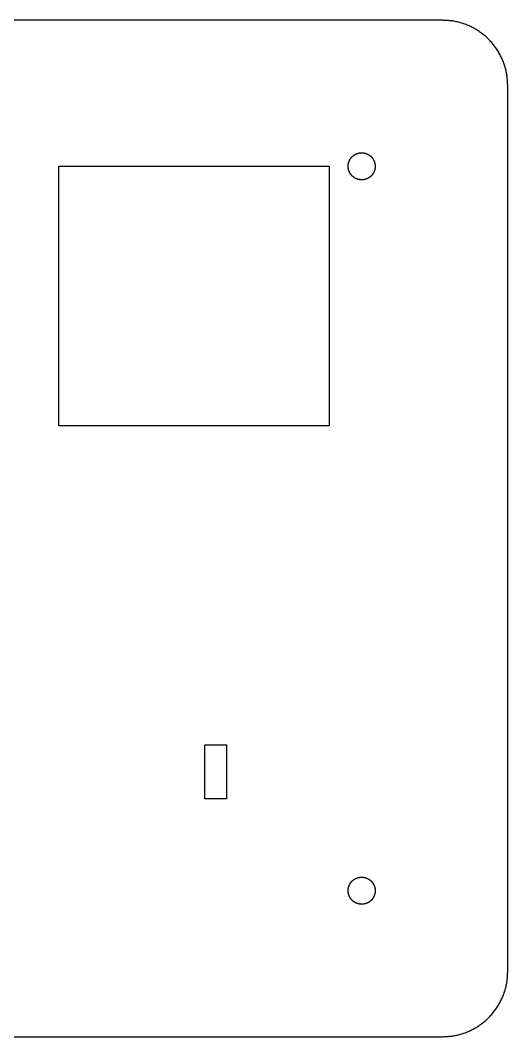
# Model space of a CAD drawing. Header units: metres. Extents: x 0 to 94, y 0 to 94.
# Drawn here: x 48.9 to 94, y 0 to 94 of the extents above; entities that cross this region are included whole.
import ezdxf

# ---------------------------------------------------------------- set-up
doc = ezdxf.new("R2010")
doc.units = ezdxf.units.M

msp = doc.modelspace()

# ---------------------------------------------------------------- linework, layer by layer
for p, q in [((88, 94), (6, 94)), ((88.1047, 93.9991), (88, 94)), ((88.2094, 93.9963), (88.1047, 93.9991)), ((88.314, 93.9918), (88.2094, 93.9963)), ((88.4185, 93.9854), (88.314, 93.9918)), ((88.5229, 93.9772), (88.4185, 93.9854)), ((88.6272, 93.9671), (88.5229, 93.9772)), ((88.7312, 93.9553), (88.6272, 93.9671)), ((88.835, 93.9416), (88.7312, 93.9553)), ((88.9386, 93.9261), (88.835, 93.9416)), ((89.0419, 93.9088), (88.9386, 93.9261)), ((89.1449, 93.8898), (89.0419, 93.9088)), ((89.2475, 93.8689), (89.1449, 93.8898)), ((89.3497, 93.8462), (89.2475, 93.8689)), ((89.4515, 93.8218), (89.3497, 93.8462)), ((89.5529, 93.7955), (89.4515, 93.8218)), ((89.6538, 93.7676), (89.5529, 93.7955)), ((89.7542, 93.7378), (89.6538, 93.7676)), ((89.8541, 93.7063), (89.7542, 93.7378)), ((89.9534, 93.6731), (89.8541, 93.7063)), ((90.0521, 93.6382), (89.9534, 93.6731)), ((90.1502, 93.6015), (90.0521, 93.6382)), ((90.2476, 93.5631), (90.1502, 93.6015)), ((90.3444, 93.523), (90.2476, 93.5631)), ((90.4404, 93.4813), (90.3444, 93.523)), ((90.5357, 93.4378), (90.4404, 93.4813)), ((90.6302, 93.3928), (90.5357, 93.4378)), ((90.7239, 93.346), (90.6302, 93.3928)), ((90.8168, 93.2977), (90.7239, 93.346)), ((90.9088, 93.2477), (90.8168, 93.2977)), ((91, 93.1962), (90.9088, 93.2477)), ((91.0902, 93.143), (91, 93.1962)), ((91.1795, 93.0883), (91.0902, 93.143)), ((91.2678, 93.032), (91.1795, 93.0883)), ((91.3551, 92.9742), (91.2678, 93.032)), ((91.4415, 92.9149), (91.3551, 92.9742)), ((91.5267, 92.8541), (91.4415, 92.9149)), ((91.6109, 92.7918), (91.5267, 92.8541)), ((91.694, 92.7281), (91.6109, 92.7918)), ((91.7759, 92.6629), (91.694, 92.7281)), ((91.8567, 92.5963), (91.7759, 92.6629)), ((91.9363, 92.5282), (91.8567, 92.5963)), ((92.0148, 92.4589), (91.9363, 92.5282)), ((92.092, 92.3881), (92.0148, 92.4589)), ((92.1679, 92.316), (92.092, 92.3881)), ((92.2426, 92.2426), (92.1679, 92.316)), ((92.316, 92.1679), (92.2426, 92.2426)), ((92.3881, 92.092), (92.316, 92.1679)), ((92.4589, 92.0148), (92.3881, 92.092)), ((92.5282, 91.9363), (92.4589, 92.0148)), ((92.5963, 91.8567), (92.5282, 91.9363)), ((92.6629, 91.7759), (92.5963, 91.8567)), ((92.7281, 91.694), (92.6629, 91.7759)), ((92.7918, 91.6109), (92.7281, 91.694)), ((92.8541, 91.5267), (92.7918, 91.6109)), ((92.9149, 91.4415), (92.8541, 91.5267)), ((92.9742, 91.3551), (92.9149, 91.4415)), ((93.032, 91.2678), (92.9742, 91.3551)), ((93.0883, 91.1795), (93.032, 91.2678)), ((93.143, 91.0902), (93.0883, 91.1795)), ((93.1962, 91), (93.143, 91.0902)), ((93.2477, 90.9088), (93.1962, 91)), ((93.2977, 90.8168), (93.2477, 90.9088)), ((93.346, 90.7239), (93.2977, 90.8168)), ((93.3928, 90.6302), (93.346, 90.7239)), ((93.4378, 90.5357), (93.3928, 90.6302)), ((93.4813, 90.4404), (93.4378, 90.5357)), ((93.523, 90.3444), (93.4813, 90.4404)), ((93.5631, 90.2476), (93.523, 90.3444)), ((93.6015, 90.1502), (93.5631, 90.2476)), ((93.6382, 90.0521), (93.6015, 90.1502)), ((93.6731, 89.9534), (93.6382, 90.0521)), ((93.7063, 89.8541), (93.6731, 89.9534)), ((93.7378, 89.7542), (93.7063, 89.8541)), ((93.7676, 89.6538), (93.7378, 89.7542)), ((93.7955, 89.5529), (93.7676, 89.6538)), ((93.8218, 89.4515), (93.7955, 89.5529)), ((93.8462, 89.3497), (93.8218, 89.4515)), ((93.8689, 89.2475), (93.8462, 89.3497)), ((93.8898, 89.1449), (93.8689, 89.2475)), ((93.9088, 89.0419), (93.8898, 89.1449)), ((93.9261, 88.9386), (93.9088, 89.0419)), ((93.9416, 88.835), (93.9261, 88.9386)), ((93.9553, 88.7312), (93.9416, 88.835)), ((93.9671, 88.6272), (93.9553, 88.7312)), ((93.9772, 88.5229), (93.9671, 88.6272)), ((93.9854, 88.4185), (93.9772, 88.5229)), ((93.9918, 88.314), (93.9854, 88.4185)), ((93.9963, 88.2094), (93.9918, 88.314)), ((93.9991, 88.1047), (93.9963, 88.2094)), ((94, 88), (93.9991, 88.1047)), ((94, 6), (94, 88)), ((79.2926, 80.8235), (79.2984, 80.8445)), ((79.2984, 80.8445), (79.3046, 80.8655)), ((79.3046, 80.8655), (79.3112, 80.8863)), ((79.3112, 80.8863), (79.3181, 80.907)), ((79.3181, 80.907), (79.3254, 80.9275)), ((79.3254, 80.9275), (79.333, 80.948)), ((79.333, 80.948), (79.341, 80.9682)), ((79.341, 80.9682), (79.3494, 80.9884)), ((79.3494, 80.9884), (79.3581, 81.0084)), ((79.3581, 81.0084), (79.3671, 81.0283)), ((79.3671, 81.0283), (79.3765, 81.048)), ((79.3765, 81.048), (79.3862, 81.0675)), ((79.3862, 81.0675), (79.3963, 81.0868)), ((79.3963, 81.0868), (79.4067, 81.106)), ((79.4067, 81.106), (79.4175, 81.125)), ((79.4175, 81.125), (79.4285, 81.1438)), ((79.4285, 81.1438), (79.4399, 81.1624)), ((79.4399, 81.1624), (79.4517, 81.1808)), ((79.4517, 81.1808), (79.4637, 81.199)), ((79.4637, 81.199), (79.4761, 81.217)), ((79.4761, 81.217), (79.4887, 81.2347)), ((79.4887, 81.2347), (79.5017, 81.2523)), ((79.5017, 81.2523), (79.515, 81.2696)), ((79.515, 81.2696), (79.5286, 81.2866)), ((79.5286, 81.2866), (79.5424, 81.3035)), ((79.5424, 81.3035), (79.5566, 81.3201)), ((79.5566, 81.3201), (79.5711, 81.3364)), ((79.5711, 81.3364), (79.5858, 81.3525)), ((79.5858, 81.3525), (79.6008, 81.3683)), ((79.6008, 81.3683), (79.6161, 81.3839)), ((79.6161, 81.3839), (79.6317, 81.3992)), ((79.6317, 81.3992), (79.6475, 81.4142)), ((79.6475, 81.4142), (79.6636, 81.4289)), ((79.6636, 81.4289), (79.6799, 81.4434)), ((79.6799, 81.4434), (79.6965, 81.4576)), ((79.6965, 81.4576), (79.7133, 81.4714)), ((79.7133, 81.4714), (79.7304, 81.485)), ((79.7304, 81.485), (79.7477, 81.4983)), ((79.7477, 81.4983), (79.7653, 81.5113)), ((79.7653, 81.5113), (79.783, 81.5239)), ((79.783, 81.5239), (79.801, 81.5363)), ((79.801, 81.5363), (79.8192, 81.5483)), ((79.8192, 81.5483), (79.8376, 81.5601)), ((79.8376, 81.5601), (79.8562, 81.5715)), ((79.8562, 81.5715), (79.875, 81.5825)), ((79.875, 81.5825), (79.894, 81.5933)), ((79.894, 81.5933), (79.9131, 81.6037)), ((79.9131, 81.6037), (79.9325, 81.6138)), ((79.9325, 81.6138), (79.952, 81.6235)), ((79.952, 81.6235), (79.9717, 81.6329)), ((79.9717, 81.6329), (79.9916, 81.6419)), ((79.9916, 81.6419), (80.0116, 81.6506)), ((80.0116, 81.6506), (80.0317, 81.659)), ((80.0317, 81.659), (80.052, 81.667)), ((80.052, 81.667), (80.0725, 81.6746)), ((80.0725, 81.6746), (80.093, 81.6819)), ((80.093, 81.6819), (80.1137, 81.6888)), ((80.1137, 81.6888), (80.1345, 81.6954)), ((80.1345, 81.6954), (80.1554, 81.7016)), ((80.1554, 81.7016), (80.1765, 81.7074)), ((80.1765, 81.7074), (80.1976, 81.7129)), ((80.1976, 81.7129), (80.2188, 81.718)), ((80.2188, 81.718), (80.2401, 81.7227)), ((80.2401, 81.7227), (80.2615, 81.727)), ((80.2615, 81.727), (80.2829, 81.731)), ((80.2829, 81.731), (80.3044, 81.7346)), ((80.3044, 81.7346), (80.326, 81.7378)), ((80.326, 81.7378), (80.3477, 81.7407)), ((80.3477, 81.7407), (80.3693, 81.7431)), ((80.3693, 81.7431), (80.3911, 81.7452)), ((80.3911, 81.7452), (80.4128, 81.7469)), ((80.4128, 81.7469), (80.4346, 81.7483)), ((80.4346, 81.7483), (80.4564, 81.7492)), ((80.4564, 81.7492), (80.4782, 81.7498)), ((80.4782, 81.7498), (80.5, 81.75)), ((80.5, 81.75), (80.5218, 81.7498)), ((80.5218, 81.7498), (80.5436, 81.7492)), ((80.5436, 81.7492), (80.5654, 81.7483)), ((80.5654, 81.7483), (80.5872, 81.7469)), ((80.5872, 81.7469), (80.6089, 81.7452)), ((80.6089, 81.7452), (80.6306, 81.7431)), ((80.6306, 81.7431), (80.6523, 81.7407)), ((80.6523, 81.7407), (80.674, 81.7378)), ((80.674, 81.7378), (80.6955, 81.7346)), ((80.6955, 81.7346), (80.7171, 81.731)), ((80.7171, 81.731), (80.7385, 81.727)), ((80.7385, 81.727), (80.7599, 81.7227)), ((80.7599, 81.7227), (80.7812, 81.718)), ((80.7812, 81.718), (80.8024, 81.7129)), ((80.8024, 81.7129), (80.8235, 81.7074)), ((80.8235, 81.7074), (80.8445, 81.7016)), ((80.8445, 81.7016), (80.8655, 81.6954)), ((80.8655, 81.6954), (80.8863, 81.6888)), ((80.8863, 81.6888), (80.907, 81.6819)), ((80.907, 81.6819), (80.9275, 81.6746)), ((80.9275, 81.6746), (80.948, 81.667)), ((80.948, 81.667), (80.9682, 81.659)), ((80.9682, 81.659), (80.9884, 81.6506)), ((80.9884, 81.6506), (81.0084, 81.6419)), ((81.0084, 81.6419), (81.0283, 81.6329)), ((81.0283, 81.6329), (81.048, 81.6235)), ((81.048, 81.6235), (81.0675, 81.6138)), ((81.0675, 81.6138), (81.0868, 81.6037)), ((81.0868, 81.6037), (81.106, 81.5933)), ((81.106, 81.5933), (81.125, 81.5825)), ((81.125, 81.5825), (81.1438, 81.5715)), ((81.1438, 81.5715), (81.1624, 81.5601)), ((81.1624, 81.5601), (81.1808, 81.5483)), ((81.1808, 81.5483), (81.199, 81.5363)), ((81.199, 81.5363), (81.217, 81.5239)), ((81.217, 81.5239), (81.2347, 81.5113)), ((81.2347, 81.5113), (81.2523, 81.4983)), ((81.2523, 81.4983), (81.2696, 81.485)), ((81.2696, 81.485), (81.2866, 81.4714)), ((81.2866, 81.4714), (81.3035, 81.4576)), ((81.3035, 81.4576), (81.3201, 81.4434)), ((81.3201, 81.4434), (81.3364, 81.4289)), ((81.3364, 81.4289), (81.3525, 81.4142)), ((81.3525, 81.4142), (81.3683, 81.3992)), ((81.3683, 81.3992), (81.3839, 81.3839)), ((81.3839, 81.3839), (81.3992, 81.3683)), ((81.3992, 81.3683), (81.4142, 81.3525)), ((81.4142, 81.3525), (81.4289, 81.3364)), ((81.4289, 81.3364), (81.4434, 81.3201)), ((81.4434, 81.3201), (81.4576, 81.3035)), ((81.4576, 81.3035), (81.4714, 81.2866)), ((81.4714, 81.2866), (81.485, 81.2696)), ((81.485, 81.2696), (81.4983, 81.2523)), ((81.4983, 81.2523), (81.5113, 81.2347)), ((81.5113, 81.2347), (81.5239, 81.217)), ((81.5239, 81.217), (81.5363, 81.199)), ((81.5363, 81.199), (81.5483, 81.1808)), ((81.5483, 81.1808), (81.5601, 81.1624)), ((81.5601, 81.1624), (81.5715, 81.1438)), ((81.5715, 81.1438), (81.5825, 81.125)), ((81.5825, 81.125), (81.5933, 81.106)), ((81.5933, 81.106), (81.6037, 81.0868)), ((81.6037, 81.0868), (81.6138, 81.0675)), ((81.6138, 81.0675), (81.6235, 81.048)), ((81.6235, 81.048), (81.6329, 81.0283)), ((81.6329, 81.0283), (81.6419, 81.0084)), ((81.6419, 81.0084), (81.6506, 80.9884)), ((81.6506, 80.9884), (81.659, 80.9682)), ((81.659, 80.9682), (81.667, 80.948)), ((81.667, 80.948), (81.6746, 80.9275)), ((81.6746, 80.9275), (81.6819, 80.907)), ((81.6819, 80.907), (81.6888, 80.8863)), ((81.6888, 80.8863), (81.6954, 80.8655)), ((81.6954, 80.8655), (81.7016, 80.8445)), ((81.7016, 80.8445), (81.7074, 80.8235)), ((52.5, 56.5), (52.5, 80.5)), ((52.5, 80.5), (77.5, 80.5)), ((77.5, 80.5), (77.5, 56.5)), ((79.25, 80.5), (79.2502, 80.5218)), ((79.2502, 80.4782), (79.25, 80.5)), ((79.2502, 80.5218), (79.2507, 80.5436)), ((79.2507, 80.4564), (79.2502, 80.4782)), ((79.2507, 80.5436), (79.2517, 80.5654)), ((79.2517, 80.4346), (79.2507, 80.4564)), ((79.2517, 80.5654), (79.253, 80.5872)), ((79.253, 80.4128), (79.2517, 80.4346)), ((79.253, 80.5872), (79.2547, 80.6089)), ((79.2547, 80.3911), (79.253, 80.4128)), ((79.2547, 80.6089), (79.2568, 80.6306)), ((79.2568, 80.3693), (79.2547, 80.3911)), ((79.2568, 80.6306), (79.2593, 80.6523)), ((79.2593, 80.3477), (79.2568, 80.3693)), ((79.2593, 80.6523), (79.2622, 80.674)), ((79.2622, 80.326), (79.2593, 80.3477)), ((79.2622, 80.674), (79.2654, 80.6955)), ((79.2654, 80.3044), (79.2622, 80.326)), ((79.2654, 80.6955), (79.269, 80.7171)), ((79.269, 80.2829), (79.2654, 80.3044)), ((79.269, 80.7171), (79.273, 80.7385)), ((79.273, 80.2615), (79.269, 80.2829)), ((79.273, 80.7385), (79.2773, 80.7599)), ((79.2773, 80.2401), (79.273, 80.2615)), ((79.2773, 80.7599), (79.282, 80.7812)), ((79.282, 80.2188), (79.2773, 80.2401)), ((79.282, 80.7812), (79.2871, 80.8024)), ((79.2871, 80.1976), (79.282, 80.2188)), ((79.2871, 80.8024), (79.2926, 80.8235)), ((79.2926, 80.1765), (79.2871, 80.1976)), ((79.2984, 80.1554), (79.2926, 80.1765)), ((79.3046, 80.1345), (79.2984, 80.1554)), ((79.3112, 80.1137), (79.3046, 80.1345)), ((79.3181, 80.093), (79.3112, 80.1137)), ((79.3254, 80.0725), (79.3181, 80.093)), ((79.333, 80.052), (79.3254, 80.0725)), ((79.341, 80.0317), (79.333, 80.052)), ((79.3494, 80.0116), (79.341, 80.0317)), ((79.3581, 79.9916), (79.3494, 80.0116)), ((79.3671, 79.9717), (79.3581, 79.9916)), ((79.3765, 79.952), (79.3671, 79.9717)), ((79.3862, 79.9325), (79.3765, 79.952)), ((79.3963, 79.9131), (79.3862, 79.9325)), ((79.4067, 79.894), (79.3963, 79.9131)), ((81.6037, 79.9131), (81.5933, 79.894)), ((81.6138, 79.9325), (81.6037, 79.9131)), ((81.6235, 79.952), (81.6138, 79.9325)), ((81.6329, 79.9717), (81.6235, 79.952)), ((81.6419, 79.9916), (81.6329, 79.9717)), ((81.6506, 80.0116), (81.6419, 79.9916)), ((81.659, 80.0317), (81.6506, 80.0116)), ((81.667, 80.052), (81.659, 80.0317)), ((81.6746, 80.0725), (81.667, 80.052)), ((81.6819, 80.093), (81.6746, 80.0725)), ((81.6888, 80.1137), (81.6819, 80.093)), ((81.6954, 80.1345), (81.6888, 80.1137)), ((81.7016, 80.1554), (81.6954, 80.1345)), ((81.7074, 80.1765), (81.7016, 80.1554)), ((81.7074, 80.8235), (81.7129, 80.8024)), ((81.7129, 80.1976), (81.7074, 80.1765)), ((81.7129, 80.8024), (81.718, 80.7812)), ((81.718, 80.2188), (81.7129, 80.1976)), ((81.718, 80.7812), (81.7227, 80.7599)), ((81.7227, 80.2401), (81.718, 80.2188)), ((81.7227, 80.7599), (81.727, 80.7385)), ((81.727, 80.2615), (81.7227, 80.2401)), ((81.727, 80.7385), (81.731, 80.7171)), ((81.731, 80.2829), (81.727, 80.2615)), ((81.731, 80.7171), (81.7346, 80.6955)), ((81.7346, 80.3044), (81.731, 80.2829)), ((81.7346, 80.6955), (81.7378, 80.674)), ((81.7378, 80.326), (81.7346, 80.3044)), ((81.7378, 80.674), (81.7407, 80.6523)), ((81.7407, 80.3477), (81.7378, 80.326)), ((81.7407, 80.6523), (81.7431, 80.6306)), ((81.7431, 80.3693), (81.7407, 80.3477)), ((81.7431, 80.6306), (81.7452, 80.6089)), ((81.7452, 80.3911), (81.7431, 80.3693)), ((81.7452, 80.6089), (81.7469, 80.5872)), ((81.7469, 80.4128), (81.7452, 80.3911)), ((81.7469, 80.5872), (81.7483, 80.5654)), ((81.7483, 80.4346), (81.7469, 80.4128)), ((81.7483, 80.5654), (81.7492, 80.5436)), ((81.7492, 80.4564), (81.7483, 80.4346)), ((81.7492, 80.5436), (81.7498, 80.5218)), ((81.7498, 80.4782), (81.7492, 80.4564)), ((81.7498, 80.5218), (81.75, 80.5)), ((81.75, 80.5), (81.7498, 80.4782)), ((79.4175, 79.875), (79.4067, 79.894)), ((79.4285, 79.8562), (79.4175, 79.875)), ((79.4399, 79.8376), (79.4285, 79.8562)), ((79.4517, 79.8192), (79.4399, 79.8376)), ((79.4637, 79.801), (79.4517, 79.8192)), ((79.4761, 79.783), (79.4637, 79.801)), ((79.4887, 79.7653), (79.4761, 79.783)), ((79.5017, 79.7477), (79.4887, 79.7653)), ((79.515, 79.7304), (79.5017, 79.7477)), ((79.5286, 79.7133), (79.515, 79.7304)), ((79.5424, 79.6965), (79.5286, 79.7133)), ((79.5566, 79.6799), (79.5424, 79.6965)), ((79.5711, 79.6636), (79.5566, 79.6799)), ((79.5858, 79.6475), (79.5711, 79.6636)), ((79.6008, 79.6317), (79.5858, 79.6475)), ((79.6161, 79.6161), (79.6008, 79.6317)), ((79.6317, 79.6008), (79.6161, 79.6161)), ((79.6475, 79.5858), (79.6317, 79.6008)), ((79.6636, 79.5711), (79.6475, 79.5858)), ((79.6799, 79.5566), (79.6636, 79.5711)), ((79.6965, 79.5424), (79.6799, 79.5566)), ((79.7133, 79.5286), (79.6965, 79.5424)), ((79.7304, 79.515), (79.7133, 79.5286)), ((79.7477, 79.5017), (79.7304, 79.515)), ((79.7653, 79.4887), (79.7477, 79.5017)), ((79.783, 79.4761), (79.7653, 79.4887)), ((79.801, 79.4637), (79.783, 79.4761)), ((79.8192, 79.4517), (79.801, 79.4637)), ((79.8376, 79.4399), (79.8192, 79.4517)), ((79.8562, 79.4285), (79.8376, 79.4399)), ((79.875, 79.4175), (79.8562, 79.4285)), ((79.894, 79.4067), (79.875, 79.4175)), ((79.9131, 79.3963), (79.894, 79.4067)), ((79.9325, 79.3862), (79.9131, 79.3963)), ((79.952, 79.3765), (79.9325, 79.3862)), ((79.9717, 79.3671), (79.952, 79.3765)), ((79.9916, 79.3581), (79.9717, 79.3671)), ((80.0116, 79.3494), (79.9916, 79.3581)), ((80.0317, 79.341), (80.0116, 79.3494)), ((80.052, 79.333), (80.0317, 79.341)), ((80.0725, 79.3254), (80.052, 79.333)), ((80.093, 79.3181), (80.0725, 79.3254)), ((80.1137, 79.3112), (80.093, 79.3181)), ((80.1345, 79.3046), (80.1137, 79.3112)), ((80.1554, 79.2984), (80.1345, 79.3046)), ((80.1765, 79.2926), (80.1554, 79.2984)), ((80.1976, 79.2871), (80.1765, 79.2926)), ((80.2188, 79.282), (80.1976, 79.2871)), ((80.2401, 79.2773), (80.2188, 79.282)), ((80.2615, 79.273), (80.2401, 79.2773)), ((80.2829, 79.269), (80.2615, 79.273)), ((80.3044, 79.2654), (80.2829, 79.269)), ((80.326, 79.2622), (80.3044, 79.2654)), ((80.3477, 79.2593), (80.326, 79.2622)), ((80.3693, 79.2568), (80.3477, 79.2593)), ((80.3911, 79.2547), (80.3693, 79.2568)), ((80.4128, 79.253), (80.3911, 79.2547)), ((80.4346, 79.2517), (80.4128, 79.253)), ((80.4564, 79.2507), (80.4346, 79.2517)), ((80.4782, 79.2502), (80.4564, 79.2507)), ((80.5, 79.25), (80.4782, 79.2502)), ((80.5218, 79.2502), (80.5, 79.25)), ((80.5436, 79.2507), (80.5218, 79.2502)), ((80.5654, 79.2517), (80.5436, 79.2507)), ((80.5872, 79.253), (80.5654, 79.2517)), ((80.6089, 79.2547), (80.5872, 79.253)), ((80.6306, 79.2568), (80.6089, 79.2547)), ((80.6523, 79.2593), (80.6306, 79.2568)), ((80.674, 79.2622), (80.6523, 79.2593)), ((80.6955, 79.2654), (80.674, 79.2622)), ((80.7171, 79.269), (80.6955, 79.2654)), ((80.7385, 79.273), (80.7171, 79.269)), ((80.7599, 79.2773), (80.7385, 79.273)), ((80.7812, 79.282), (80.7599, 79.2773)), ((80.8024, 79.2871), (80.7812, 79.282)), ((80.8235, 79.2926), (80.8024, 79.2871)), ((80.8445, 79.2984), (80.8235, 79.2926)), ((80.8655, 79.3046), (80.8445, 79.2984)), ((80.8863, 79.3112), (80.8655, 79.3046)), ((80.907, 79.3181), (80.8863, 79.3112)), ((80.9275, 79.3254), (80.907, 79.3181)), ((80.948, 79.333), (80.9275, 79.3254)), ((80.9682, 79.341), (80.948, 79.333)), ((80.9884, 79.3494), (80.9682, 79.341)), ((81.0084, 79.3581), (80.9884, 79.3494)), ((81.0283, 79.3671), (81.0084, 79.3581)), ((81.048, 79.3765), (81.0283, 79.3671)), ((81.0675, 79.3862), (81.048, 79.3765)), ((81.0868, 79.3963), (81.0675, 79.3862)), ((81.106, 79.4067), (81.0868, 79.3963)), ((81.125, 79.4175), (81.106, 79.4067)), ((81.1438, 79.4285), (81.125, 79.4175)), ((81.1624, 79.4399), (81.1438, 79.4285)), ((81.1808, 79.4517), (81.1624, 79.4399)), ((81.199, 79.4637), (81.1808, 79.4517)), ((81.217, 79.4761), (81.199, 79.4637)), ((81.2347, 79.4887), (81.217, 79.4761)), ((81.2523, 79.5017), (81.2347, 79.4887)), ((81.2696, 79.515), (81.2523, 79.5017)), ((81.2866, 79.5286), (81.2696, 79.515)), ((81.3035, 79.5424), (81.2866, 79.5286)), ((81.3201, 79.5566), (81.3035, 79.5424)), ((81.3364, 79.5711), (81.3201, 79.5566)), ((81.3525, 79.5858), (81.3364, 79.5711)), ((81.3683, 79.6008), (81.3525, 79.5858)), ((81.3839, 79.6161), (81.3683, 79.6008)), ((81.3992, 79.6317), (81.3839, 79.6161)), ((81.4142, 79.6475), (81.3992, 79.6317)), ((81.4289, 79.6636), (81.4142, 79.6475)), ((81.4434, 79.6799), (81.4289, 79.6636)), ((81.4576, 79.6965), (81.4434, 79.6799)), ((81.4714, 79.7133), (81.4576, 79.6965)), ((81.485, 79.7304), (81.4714, 79.7133)), ((81.4983, 79.7477), (81.485, 79.7304)), ((81.5113, 79.7653), (81.4983, 79.7477)), ((81.5239, 79.783), (81.5113, 79.7653)), ((81.5363, 79.801), (81.5239, 79.783)), ((81.5483, 79.8192), (81.5363, 79.801)), ((81.5601, 79.8376), (81.5483, 79.8192)), ((81.5715, 79.8562), (81.5601, 79.8376)), ((81.5825, 79.875), (81.5715, 79.8562)), ((81.5933, 79.894), (81.5825, 79.875)), ((77.5, 56.5), (52.5, 56.5)), ((66, 22), (66, 27)), ((66, 27), (68, 27)), ((68, 27), (68, 22)), ((68, 22), (66, 22)), ((79.3963, 14.0868), (79.4067, 14.106)), ((79.4067, 14.106), (79.4175, 14.125)), ((79.4175, 14.125), (79.4285, 14.1438)), ((79.4285, 14.1438), (79.4399, 14.1624)), ((79.4399, 14.1624), (79.4517, 14.1808)), ((79.4517, 14.1808), (79.4637, 14.199)), ((79.4637, 14.199), (79.4761, 14.217)), ((79.4761, 14.217), (79.4887, 14.2347)), ((79.4887, 14.2347), (79.5017, 14.2523)), ((79.5017, 14.2523), (79.515, 14.2696)), ((79.515, 14.2696), (79.5286, 14.2866)), ((79.5286, 14.2866), (79.5424, 14.3035)), ((79.5424, 14.3035), (79.5566, 14.3201)), ((79.5566, 14.3201), (79.5711, 14.3364)), ((79.5711, 14.3364), (79.5858, 14.3525)), ((79.5858, 14.3525), (79.6008, 14.3683)), ((79.6008, 14.3683), (79.6161, 14.3839)), ((79.6161, 14.3839), (79.6317, 14.3992)), ((79.6317, 14.3992), (79.6475, 14.4142)), ((79.6475, 14.4142), (79.6636, 14.4289)), ((79.6636, 14.4289), (79.6799, 14.4434)), ((79.6799, 14.4434), (79.6965, 14.4576)), ((79.6965, 14.4576), (79.7133, 14.4714)), ((79.7133, 14.4714), (79.7304, 14.485)), ((79.7304, 14.485), (79.7477, 14.4983)), ((79.7477, 14.4983), (79.7653, 14.5113)), ((79.7653, 14.5113), (79.783, 14.5239)), ((79.783, 14.5239), (79.801, 14.5363)), ((79.801, 14.5363), (79.8192, 14.5483)), ((79.8192, 14.5483), (79.8376, 14.5601)), ((79.8376, 14.5601), (79.8562, 14.5715)), ((79.8562, 14.5715), (79.875, 14.5825)), ((79.875, 14.5825), (79.894, 14.5933)), ((79.894, 14.5933), (79.9131, 14.6037)), ((79.9131, 14.6037), (79.9325, 14.6138)), ((79.9325, 14.6138), (79.952, 14.6235)), ((79.952, 14.6235), (79.9717, 14.6329)), ((79.9717, 14.6329), (79.9916, 14.6419)), ((79.9916, 14.6419), (80.0116, 14.6506)), ((80.0116, 14.6506), (80.0317, 14.659)), ((80.0317, 14.659), (80.052, 14.667)), ((80.052, 14.667), (80.0725, 14.6746)), ((80.0725, 14.6746), (80.093, 14.6819)), ((80.093, 14.6819), (80.1137, 14.6888)), ((80.1137, 14.6888), (80.1345, 14.6954)), ((80.1345, 14.6954), (80.1554, 14.7016)), ((80.1554, 14.7016), (80.1765, 14.7074)), ((80.1765, 14.7074), (80.1976, 14.7129)), ((80.1976, 14.7129), (80.2188, 14.718)), ((80.2188, 14.718), (80.2401, 14.7227)), ((80.2401, 14.7227), (80.2615, 14.727)), ((80.2615, 14.727), (80.2829, 14.731)), ((80.2829, 14.731), (80.3044, 14.7346)), ((80.3044, 14.7346), (80.326, 14.7378)), ((80.326, 14.7378), (80.3477, 14.7407)), ((80.3477, 14.7407), (80.3693, 14.7431)), ((80.3693, 14.7431), (80.3911, 14.7452)), ((80.3911, 14.7452), (80.4128, 14.7469)), ((80.4128, 14.7469), (80.4346, 14.7483)), ((80.4346, 14.7483), (80.4564, 14.7492)), ((80.4564, 14.7492), (80.4782, 14.7498)), ((80.4782, 14.7498), (80.5, 14.75)), ((80.5, 14.75), (80.5218, 14.7498)), ((80.5218, 14.7498), (80.5436, 14.7492)), ((80.5436, 14.7492), (80.5654, 14.7483)), ((80.5654, 14.7483), (80.5872, 14.7469)), ((80.5872, 14.7469), (80.6089, 14.7452)), ((80.6089, 14.7452), (80.6306, 14.7431)), ((80.6306, 14.7431), (80.6523, 14.7407)), ((80.6523, 14.7407), (80.674, 14.7378)), ((80.674, 14.7378), (80.6955, 14.7346)), ((80.6955, 14.7346), (80.7171, 14.731)), ((80.7171, 14.731), (80.7385, 14.727)), ((80.7385, 14.727), (80.7599, 14.7227)), ((80.7599, 14.7227), (80.7812, 14.718)), ((80.7812, 14.718), (80.8024, 14.7129)), ((80.8024, 14.7129), (80.8235, 14.7074)), ((80.8235, 14.7074), (80.8445, 14.7016)), ((80.8445, 14.7016), (80.8655, 14.6954)), ((80.8655, 14.6954), (80.8863, 14.6888)), ((80.8863, 14.6888), (80.907, 14.6819)), ((80.907, 14.6819), (80.9275, 14.6746)), ((80.9275, 14.6746), (80.948, 14.667)), ((80.948, 14.667), (80.9682, 14.659)), ((80.9682, 14.659), (80.9884, 14.6506)), ((80.9884, 14.6506), (81.0084, 14.6419)), ((81.0084, 14.6419), (81.0283, 14.6329)), ((81.0283, 14.6329), (81.048, 14.6235)), ((81.048, 14.6235), (81.0675, 14.6138)), ((81.0675, 14.6138), (81.0868, 14.6037)), ((81.0868, 14.6037), (81.106, 14.5933)), ((81.106, 14.5933), (81.125, 14.5825)), ((81.125, 14.5825), (81.1438, 14.5715)), ((81.1438, 14.5715), (81.1624, 14.5601)), ((81.1624, 14.5601), (81.1808, 14.5483)), ((81.1808, 14.5483), (81.199, 14.5363)), ((81.199, 14.5363), (81.217, 14.5239)), ((81.217, 14.5239), (81.2347, 14.5113)), ((81.2347, 14.5113), (81.2523, 14.4983)), ((81.2523, 14.4983), (81.2696, 14.485)), ((81.2696, 14.485), (81.2866, 14.4714)), ((81.2866, 14.4714), (81.3035, 14.4576)), ((81.3035, 14.4576), (81.3201, 14.4434)), ((81.3201, 14.4434), (81.3364, 14.4289)), ((81.3364, 14.4289), (81.3525, 14.4142)), ((81.3525, 14.4142), (81.3683, 14.3992)), ((81.3683, 14.3992), (81.3839, 14.3839)), ((81.3839, 14.3839), (81.3992, 14.3683)), ((81.3992, 14.3683), (81.4142, 14.3525)), ((81.4142, 14.3525), (81.4289, 14.3364)), ((81.4289, 14.3364), (81.4434, 14.3201)), ((81.4434, 14.3201), (81.4576, 14.3035)), ((81.4576, 14.3035), (81.4714, 14.2866)), ((81.4714, 14.2866), (81.485, 14.2696)), ((81.485, 14.2696), (81.4983, 14.2523)), ((81.4983, 14.2523), (81.5113, 14.2347)), ((81.5113, 14.2347), (81.5239, 14.217)), ((81.5239, 14.217), (81.5363, 14.199)), ((81.5363, 14.199), (81.5483, 14.1808)), ((81.5483, 14.1808), (81.5601, 14.1624)), ((81.5601, 14.1624), (81.5715, 14.1438)), ((81.5715, 14.1438), (81.5825, 14.125)), ((81.5825, 14.125), (81.5933, 14.106)), ((81.5933, 14.106), (81.6037, 14.0868)), ((79.25, 13.5), (79.2502, 13.5218)), ((79.2502, 13.4782), (79.25, 13.5)), ((79.2502, 13.5218), (79.2507, 13.5436)), ((79.2507, 13.4564), (79.2502, 13.4782)), ((79.2507, 13.5436), (79.2517, 13.5654)), ((79.2517, 13.4346), (79.2507, 13.4564)), ((79.2517, 13.5654), (79.253, 13.5872)), ((79.253, 13.4128), (79.2517, 13.4346)), ((79.253, 13.5872), (79.2547, 13.6089)), ((79.2547, 13.3911), (79.253, 13.4128)), ((79.2547, 13.6089), (79.2568, 13.6306)), ((79.2568, 13.3693), (79.2547, 13.3911)), ((79.2568, 13.6306), (79.2593, 13.6523)), ((79.2593, 13.3477), (79.2568, 13.3693)), ((79.2593, 13.6523), (79.2622, 13.674)), ((79.2622, 13.326), (79.2593, 13.3477)), ((79.2622, 13.674), (79.2654, 13.6955)), ((79.2654, 13.3044), (79.2622, 13.326)), ((79.2654, 13.6955), (79.269, 13.7171)), ((79.269, 13.2829), (79.2654, 13.3044)), ((79.269, 13.7171), (79.273, 13.7385)), ((79.273, 13.2615), (79.269, 13.2829)), ((79.273, 13.7385), (79.2773, 13.7599)), ((79.2773, 13.2401), (79.273, 13.2615)), ((79.2773, 13.7599), (79.282, 13.7812)), ((79.282, 13.2188), (79.2773, 13.2401)), ((79.282, 13.7812), (79.2871, 13.8024)), ((79.2871, 13.1976), (79.282, 13.2188)), ((79.2871, 13.8024), (79.2926, 13.8235)), ((79.2926, 13.1765), (79.2871, 13.1976)), ((79.2926, 13.8235), (79.2984, 13.8445)), ((79.2984, 13.1554), (79.2926, 13.1765)), ((79.2984, 13.8445), (79.3046, 13.8655)), ((79.3046, 13.8655), (79.3112, 13.8863)), ((79.3112, 13.8863), (79.3181, 13.907)), ((79.3181, 13.907), (79.3254, 13.9275)), ((79.3254, 13.9275), (79.333, 13.948)), ((79.333, 13.948), (79.341, 13.9682)), ((79.341, 13.9682), (79.3494, 13.9884)), ((79.3494, 13.9884), (79.3581, 14.0084)), ((79.3581, 14.0084), (79.3671, 14.0283)), ((79.3671, 14.0283), (79.3765, 14.048)), ((79.3765, 14.048), (79.3862, 14.0675)), ((79.3862, 14.0675), (79.3963, 14.0868)), ((81.6037, 14.0868), (81.6138, 14.0675)), ((81.6138, 14.0675), (81.6235, 14.048)), ((81.6235, 14.048), (81.6329, 14.0283)), ((81.6329, 14.0283), (81.6419, 14.0084)), ((81.6419, 14.0084), (81.6506, 13.9884)), ((81.6506, 13.9884), (81.659, 13.9682)), ((81.659, 13.9682), (81.667, 13.948)), ((81.667, 13.948), (81.6746, 13.9275)), ((81.6746, 13.9275), (81.6819, 13.907)), ((81.6819, 13.907), (81.6888, 13.8863)), ((81.6888, 13.8863), (81.6954, 13.8655)), ((81.6954, 13.8655), (81.7016, 13.8445)), ((81.7016, 13.8445), (81.7074, 13.8235)), ((81.7074, 13.1765), (81.7016, 13.1554)), ((81.7074, 13.8235), (81.7129, 13.8024)), ((81.7129, 13.1976), (81.7074, 13.1765)), ((81.7129, 13.8024), (81.718, 13.7812)), ((81.718, 13.2188), (81.7129, 13.1976)), ((81.718, 13.7812), (81.7227, 13.7599)), ((81.7227, 13.2401), (81.718, 13.2188)), ((81.7227, 13.7599), (81.727, 13.7385)), ((81.727, 13.2615), (81.7227, 13.2401)), ((81.727, 13.7385), (81.731, 13.7171)), ((81.731, 13.2829), (81.727, 13.2615)), ((81.731, 13.7171), (81.7346, 13.6955)), ((81.7346, 13.3044), (81.731, 13.2829)), ((81.7346, 13.6955), (81.7378, 13.674)), ((81.7378, 13.326), (81.7346, 13.3044)), ((81.7378, 13.674), (81.7407, 13.6523)), ((81.7407, 13.3477), (81.7378, 13.326)), ((81.7407, 13.6523), (81.7431, 13.6306)), ((81.7431, 13.3693), (81.7407, 13.3477)), ((81.7431, 13.6306), (81.7452, 13.6089)), ((81.7452, 13.3911), (81.7431, 13.3693)), ((81.7452, 13.6089), (81.7469, 13.5872)), ((81.7469, 13.4128), (81.7452, 13.3911)), ((81.7469, 13.5872), (81.7483, 13.5654)), ((81.7483, 13.4346), (81.7469, 13.4128)), ((81.7483, 13.5654), (81.7492, 13.5436)), ((81.7492, 13.4564), (81.7483, 13.4346)), ((81.7492, 13.5436), (81.7498, 13.5218)), ((81.7498, 13.4782), (81.7492, 13.4564)), ((81.7498, 13.5218), (81.75, 13.5)), ((81.75, 13.5), (81.7498, 13.4782)), ((79.3046, 13.1345), (79.2984, 13.1554)), ((79.3112, 13.1137), (79.3046, 13.1345)), ((79.3181, 13.093), (79.3112, 13.1137)), ((79.3254, 13.0725), (79.3181, 13.093)), ((79.333, 13.052), (79.3254, 13.0725)), ((79.341, 13.0317), (79.333, 13.052)), ((79.3494, 13.0116), (79.341, 13.0317)), ((79.3581, 12.9916), (79.3494, 13.0116)), ((79.3671, 12.9717), (79.3581, 12.9916)), ((79.3765, 12.952), (79.3671, 12.9717)), ((79.3862, 12.9325), (79.3765, 12.952)), ((79.3963, 12.9131), (79.3862, 12.9325)), ((79.4067, 12.894), (79.3963, 12.9131)), ((79.4175, 12.875), (79.4067, 12.894)), ((79.4285, 12.8562), (79.4175, 12.875)), ((79.4399, 12.8376), (79.4285, 12.8562)), ((79.4517, 12.8192), (79.4399, 12.8376)), ((79.4637, 12.801), (79.4517, 12.8192)), ((79.4761, 12.783), (79.4637, 12.801)), ((79.4887, 12.7653), (79.4761, 12.783)), ((79.5017, 12.7477), (79.4887, 12.7653)), ((79.515, 12.7304), (79.5017, 12.7477)), ((79.5286, 12.7133), (79.515, 12.7304)), ((79.5424, 12.6965), (79.5286, 12.7133)), ((79.5566, 12.6799), (79.5424, 12.6965)), ((79.5711, 12.6636), (79.5566, 12.6799)), ((79.5858, 12.6475), (79.5711, 12.6636)), ((79.6008, 12.6317), (79.5858, 12.6475)), ((79.6161, 12.6161), (79.6008, 12.6317)), ((79.6317, 12.6008), (79.6161, 12.6161)), ((79.6475, 12.5858), (79.6317, 12.6008)), ((79.6636, 12.5711), (79.6475, 12.5858)), ((79.6799, 12.5566), (79.6636, 12.5711)), ((79.6965, 12.5424), (79.6799, 12.5566)), ((79.7133, 12.5286), (79.6965, 12.5424)), ((79.7304, 12.515), (79.7133, 12.5286)), ((79.7477, 12.5017), (79.7304, 12.515)), ((79.7653, 12.4887), (79.7477, 12.5017)), ((79.783, 12.4761), (79.7653, 12.4887)), ((79.801, 12.4637), (79.783, 12.4761)), ((79.8192, 12.4517), (79.801, 12.4637)), ((79.8376, 12.4399), (79.8192, 12.4517)), ((79.8562, 12.4285), (79.8376, 12.4399)), ((79.875, 12.4175), (79.8562, 12.4285)), ((79.894, 12.4067), (79.875, 12.4175)), ((79.9131, 12.3963), (79.894, 12.4067)), ((79.9325, 12.3862), (79.9131, 12.3963)), ((79.952, 12.3765), (79.9325, 12.3862)), ((79.9717, 12.3671), (79.952, 12.3765)), ((79.9916, 12.3581), (79.9717, 12.3671)), ((80.0116, 12.3494), (79.9916, 12.3581)), ((80.0317, 12.341), (80.0116, 12.3494)), ((80.052, 12.333), (80.0317, 12.341)), ((80.0725, 12.3254), (80.052, 12.333)), ((80.093, 12.3181), (80.0725, 12.3254)), ((80.1137, 12.3112), (80.093, 12.3181)), ((80.1345, 12.3046), (80.1137, 12.3112)), ((80.1554, 12.2984), (80.1345, 12.3046)), ((80.1765, 12.2926), (80.1554, 12.2984)), ((80.1976, 12.2871), (80.1765, 12.2926)), ((80.2188, 12.282), (80.1976, 12.2871)), ((80.2401, 12.2773), (80.2188, 12.282)), ((80.2615, 12.273), (80.2401, 12.2773)), ((80.2829, 12.269), (80.2615, 12.273)), ((80.3044, 12.2654), (80.2829, 12.269)), ((80.326, 12.2622), (80.3044, 12.2654)), ((80.3477, 12.2593), (80.326, 12.2622)), ((80.3693, 12.2568), (80.3477, 12.2593)), ((80.3911, 12.2547), (80.3693, 12.2568)), ((80.4128, 12.253), (80.3911, 12.2547)), ((80.4346, 12.2517), (80.4128, 12.253)), ((80.4564, 12.2507), (80.4346, 12.2517)), ((80.4782, 12.2502), (80.4564, 12.2507)), ((80.5, 12.25), (80.4782, 12.2502)), ((80.5218, 12.2502), (80.5, 12.25)), ((80.5436, 12.2507), (80.5218, 12.2502)), ((80.5654, 12.2517), (80.5436, 12.2507)), ((80.5872, 12.253), (80.5654, 12.2517)), ((80.6089, 12.2547), (80.5872, 12.253)), ((80.6306, 12.2568), (80.6089, 12.2547)), ((80.6523, 12.2593), (80.6306, 12.2568)), ((80.674, 12.2622), (80.6523, 12.2593)), ((80.6955, 12.2654), (80.674, 12.2622)), ((80.7171, 12.269), (80.6955, 12.2654)), ((80.7385, 12.273), (80.7171, 12.269)), ((80.7599, 12.2773), (80.7385, 12.273)), ((80.7812, 12.282), (80.7599, 12.2773)), ((80.8024, 12.2871), (80.7812, 12.282)), ((80.8235, 12.2926), (80.8024, 12.2871)), ((80.8445, 12.2984), (80.8235, 12.2926)), ((80.8655, 12.3046), (80.8445, 12.2984)), ((80.8863, 12.3112), (80.8655, 12.3046)), ((80.907, 12.3181), (80.8863, 12.3112)), ((80.9275, 12.3254), (80.907, 12.3181)), ((80.948, 12.333), (80.9275, 12.3254)), ((80.9682, 12.341), (80.948, 12.333)), ((80.9884, 12.3494), (80.9682, 12.341)), ((81.0084, 12.3581), (80.9884, 12.3494)), ((81.0283, 12.3671), (81.0084, 12.3581)), ((81.048, 12.3765), (81.0283, 12.3671)), ((81.0675, 12.3862), (81.048, 12.3765)), ((81.0868, 12.3963), (81.0675, 12.3862)), ((81.106, 12.4067), (81.0868, 12.3963)), ((81.125, 12.4175), (81.106, 12.4067)), ((81.1438, 12.4285), (81.125, 12.4175)), ((81.1624, 12.4399), (81.1438, 12.4285)), ((81.1808, 12.4517), (81.1624, 12.4399)), ((81.199, 12.4637), (81.1808, 12.4517)), ((81.217, 12.4761), (81.199, 12.4637)), ((81.2347, 12.4887), (81.217, 12.4761)), ((81.2523, 12.5017), (81.2347, 12.4887)), ((81.2696, 12.515), (81.2523, 12.5017)), ((81.2866, 12.5286), (81.2696, 12.515)), ((81.3035, 12.5424), (81.2866, 12.5286)), ((81.3201, 12.5566), (81.3035, 12.5424)), ((81.3364, 12.5711), (81.3201, 12.5566)), ((81.3525, 12.5858), (81.3364, 12.5711)), ((81.3683, 12.6008), (81.3525, 12.5858)), ((81.3839, 12.6161), (81.3683, 12.6008)), ((81.3992, 12.6317), (81.3839, 12.6161)), ((81.4142, 12.6475), (81.3992, 12.6317)), ((81.4289, 12.6636), (81.4142, 12.6475)), ((81.4434, 12.6799), (81.4289, 12.6636)), ((81.4576, 12.6965), (81.4434, 12.6799)), ((81.4714, 12.7133), (81.4576, 12.6965)), ((81.485, 12.7304), (81.4714, 12.7133)), ((81.4983, 12.7477), (81.485, 12.7304)), ((81.5113, 12.7653), (81.4983, 12.7477)), ((81.5239, 12.783), (81.5113, 12.7653)), ((81.5363, 12.801), (81.5239, 12.783)), ((81.5483, 12.8192), (81.5363, 12.801)), ((81.5601, 12.8376), (81.5483, 12.8192)), ((81.5715, 12.8562), (81.5601, 12.8376)), ((81.5825, 12.875), (81.5715, 12.8562)), ((81.5933, 12.894), (81.5825, 12.875)), ((81.6037, 12.9131), (81.5933, 12.894)), ((81.6138, 12.9325), (81.6037, 12.9131)), ((81.6235, 12.952), (81.6138, 12.9325)), ((81.6329, 12.9717), (81.6235, 12.952)), ((81.6419, 12.9916), (81.6329, 12.9717)), ((81.6506, 13.0116), (81.6419, 12.9916)), ((81.659, 13.0317), (81.6506, 13.0116)), ((81.667, 13.052), (81.659, 13.0317)), ((81.6746, 13.0725), (81.667, 13.052)), ((81.6819, 13.093), (81.6746, 13.0725)), ((81.6888, 13.1137), (81.6819, 13.093)), ((81.6954, 13.1345), (81.6888, 13.1137)), ((81.7016, 13.1554), (81.6954, 13.1345)), ((93.9854, 5.58145), (93.9918, 5.68597)), ((93.9918, 5.68597), (93.9963, 5.79059)), ((93.9963, 5.79059), (93.9991, 5.89528)), ((93.9991, 5.89528), (94, 6)), ((93.8462, 4.65028), (93.8689, 4.75252)), ((93.8689, 4.75252), (93.8898, 4.85513)), ((93.8898, 4.85513), (93.9088, 4.9581)), ((93.9088, 4.9581), (93.9261, 5.06139)), ((93.9261, 5.06139), (93.9416, 5.16495)), ((93.9416, 5.16495), (93.9553, 5.26878)), ((93.9553, 5.26878), (93.9671, 5.37282)), ((93.9671, 5.37282), (93.9772, 5.47705)), ((93.9772, 5.47705), (93.9854, 5.58145)), ((93.5631, 3.75235), (93.6015, 3.84978)), ((93.6015, 3.84978), (93.6382, 3.94788)), ((93.6382, 3.94788), (93.6731, 4.04659)), ((93.6731, 4.04659), (93.7063, 4.14589)), ((93.7063, 4.14589), (93.7378, 4.24576)), ((93.7378, 4.24576), (93.7676, 4.34616)), ((93.7676, 4.34616), (93.7955, 4.44708)), ((93.7955, 4.44708), (93.8218, 4.54846)), ((93.8218, 4.54846), (93.8462, 4.65028)), ((93.032, 2.73216), (93.0883, 2.82048)), ((93.0883, 2.82048), (93.143, 2.90976)), ((93.143, 2.90976), (93.1962, 3)), ((93.1962, 3), (93.2477, 3.09114)), ((93.2477, 3.09114), (93.2977, 3.18317)), ((93.2977, 3.18317), (93.346, 3.27605)), ((93.346, 3.27605), (93.3928, 3.36977)), ((93.3928, 3.36977), (93.4378, 3.46428)), ((93.4378, 3.46428), (93.4813, 3.55957)), ((93.4813, 3.55957), (93.523, 3.65561)), ((93.523, 3.65561), (93.5631, 3.75235)), ((92.316, 1.83205), (92.3881, 1.908)), ((92.3881, 1.908), (92.4589, 1.98521)), ((92.4589, 1.98521), (92.5282, 2.06364)), ((92.5282, 2.06364), (92.5963, 2.14326)), ((92.5963, 2.14326), (92.6629, 2.22408)), ((92.6629, 2.22408), (92.7281, 2.30603)), ((92.7281, 2.30603), (92.7918, 2.3891)), ((92.7918, 2.3891), (92.8541, 2.47328)), ((92.8541, 2.47328), (92.9149, 2.55853)), ((92.9149, 2.55853), (92.9742, 2.64484)), ((92.9742, 2.64484), (93.032, 2.73216)), ((91.1795, 0.911697), (91.2678, 0.967972)), ((91.2678, 0.967972), (91.3551, 1.02577)), ((91.3551, 1.02577), (91.4415, 1.08508)), ((91.4415, 1.08508), (91.5267, 1.14589)), ((91.5267, 1.14589), (91.6109, 1.20818)), ((91.6109, 1.20818), (91.694, 1.27193)), ((91.694, 1.27193), (91.7759, 1.33711)), ((91.7759, 1.33711), (91.8567, 1.40373)), ((91.8567, 1.40373), (91.9363, 1.47174)), ((91.9363, 1.47174), (92.0148, 1.54112)), ((92.0148, 1.54112), (92.092, 1.61188)), ((92.092, 1.61188), (92.1679, 1.68396)), ((92.1679, 1.68396), (92.2426, 1.75735)), ((92.2426, 1.75735), (92.316, 1.83205)), ((6, 0), (88, 0)), ((88, 0), (88.1047, 0.0009)), ((88.1047, 0.0009), (88.2094, 0.003647)), ((88.2094, 0.003647), (88.314, 0.008209)), ((88.314, 0.008209), (88.4185, 0.014603)), ((88.4185, 0.014603), (88.5229, 0.022827)), ((88.5229, 0.022827), (88.6272, 0.032867)), ((88.6272, 0.032867), (88.7312, 0.044708)), ((88.7312, 0.044708), (88.835, 0.05838)), ((88.835, 0.05838), (88.9386, 0.073868)), ((88.9386, 0.073868), (89.0419, 0.091141)), ((89.0419, 0.091141), (89.1449, 0.110229)), ((89.1449, 0.110229), (89.2475, 0.131104)), ((89.2475, 0.131104), (89.3497, 0.153778)), ((89.3497, 0.153778), (89.4515, 0.178223)), ((89.4515, 0.178223), (89.5529, 0.204437)), ((89.5529, 0.204437), (89.6538, 0.232422)), ((89.6538, 0.232422), (89.7542, 0.262161)), ((89.7542, 0.262161), (89.8541, 0.293655)), ((89.8541, 0.293655), (89.9534, 0.326874)), ((89.9534, 0.326874), (90.0521, 0.361832)), ((90.0521, 0.361832), (90.1502, 0.398514)), ((90.1502, 0.398514), (90.2476, 0.43689)), ((90.2476, 0.43689), (90.3444, 0.476959)), ((90.3444, 0.476959), (90.4404, 0.518723)), ((90.4404, 0.518723), (90.5357, 0.562149)), ((90.5357, 0.562149), (90.6302, 0.607224)), ((90.6302, 0.607224), (90.7239, 0.653946)), ((90.7239, 0.653946), (90.8168, 0.702301)), ((90.8168, 0.702301), (90.9088, 0.752274)), ((90.9088, 0.752274), (91, 0.803833)), ((91, 0.803833), (91.0902, 0.856995)), ((91.0902, 0.856995), (91.1795, 0.911697))]:
    msp.add_line(p, q)

doc.saveas('drawing.dxf')
